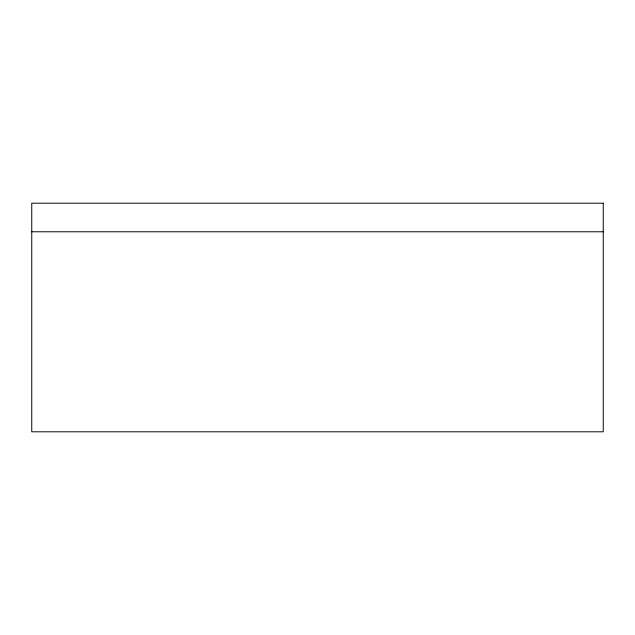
<?xml version="1.0" encoding="UTF-8"?>
<svg xmlns="http://www.w3.org/2000/svg" width="635" height="635" viewBox="0 0 635 635"><rect width="100%" height="100%" fill="white"/><g stroke="black" fill="none" stroke-linecap="round" stroke-linejoin="round"><path stroke-width="0.95" d="M31.75 231.775L603.25 231.775M603.25 203.2L31.75 203.2L31.75 431.8L603.25 431.8L603.25 203.2"/></g></svg>
